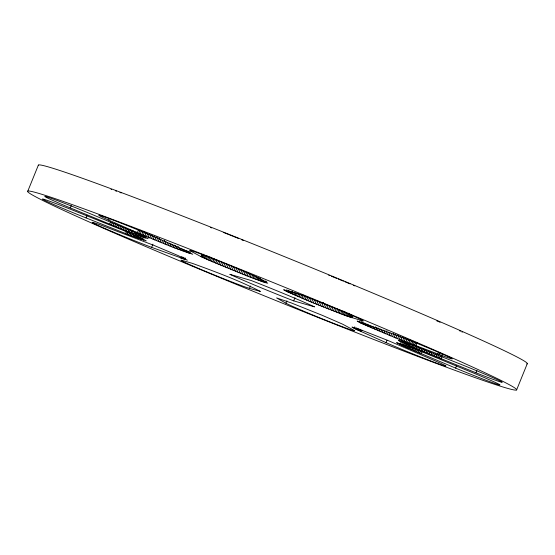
<?xml version="1.0" encoding="UTF-8"?>
<svg xmlns="http://www.w3.org/2000/svg" width="555" height="555" viewBox="0 0 555 555"><rect width="100%" height="100%" fill="white"/><g stroke="black" fill="none" stroke-linecap="round" stroke-linejoin="round"><path stroke-width="0.83" d="M27.75 191.274L38.378 165.099M70.305 207.917A37.691 1.117 22.1 0 1 46.1 196.609A37.691 1.117 22.1 0 1 89.147 213.238L134.192 232.046L148.171 238.685L141.192 236.569L123.21 229.714L70.305 207.917L71.276 205.537M86.094 217.928A37.691 1.117 22.1 0 1 43.602 199.821A37.691 1.117 22.1 0 1 68.785 208.562L122.218 229.978L139.86 237.582L146.284 240.912L131.563 235.896L86.094 217.928L87.066 215.548M108.738 220.12A37.691 1.117 22.1 0 1 109.3 218.642A37.691 1.117 22.1 0 1 158.688 238.699L186.66 251.075L192.745 254.273L174.652 247.946L138.771 233.343L108.738 220.12L109.384 218.531M109.64 224.255L110.611 221.868M111.354 224.948L112.318 222.569M113.067 225.649L114.032 223.263M114.781 226.343L115.745 223.963M116.488 227.03L117.459 224.65M118.194 227.716L119.158 225.33M119.88 228.389L120.851 226.01M121.559 229.055L122.523 226.676M123.21 229.714L124.174 227.328M124.84 230.353L125.812 227.973M126.443 230.984L127.414 228.604M125.617 233.6L126.582 231.22M128.018 231.595L128.982 229.215M127.164 234.203L127.803 232.614M129.551 232.191L130.515 229.812M128.67 234.786L129.315 233.204M131.049 232.774L132.014 230.394M130.141 235.355L130.786 233.766M132.499 233.329L133.464 230.949M131.563 235.896L132.208 234.307M132.936 236.416L133.582 234.834M133.908 233.863L134.872 231.484M134.255 236.916L134.9 235.327M135.26 234.383L136.232 231.997M137.356 232.732L138.32 230.353M135.524 237.387L136.169 235.806M136.565 234.869L137.21 233.28M136.731 237.838L137.376 236.25M137.813 235.334L138.459 233.752M138.771 233.343L140.054 230.165M137.876 238.261L138.521 236.673M139 235.778L139.645 234.189M140.228 233.96L141.518 230.79M138.965 238.657L139.61 237.068M140.131 236.187L140.776 234.599M139.978 239.018L140.623 237.429M141.726 234.599L143.017 231.428M141.192 236.569L141.837 234.987M140.928 239.351L141.574 237.769M142.184 236.929L142.829 235.341M143.266 235.251L144.557 232.08M141.803 239.656L142.448 238.074M143.96 237.547L144.605 235.958M144.841 235.917L146.131 232.739M143.336 240.176L143.981 238.588M145.445 238.04L146.09 236.451M146.451 236.583L147.734 233.412M148.081 237.269L149.371 234.092M149.739 237.956L151.029 234.779M151.418 238.643L152.701 235.473M153.111 239.344L154.394 236.166M151.633 247.35L187.361 260.191L178.072 255.557L153.784 245.324L102.807 225.816A37.691 1.117 22.1 0 0 102.245 227.3A37.691 1.117 22.1 0 0 151.633 247.35L152.923 244.179M154.81 240.037L156.101 236.867M156.524 240.738L157.807 237.561M158.237 241.432L159.528 238.261M159.951 242.126L160.915 239.746M161.658 242.812L162.622 240.433M163.357 243.492L164.648 240.322M165.043 244.165L166.007 241.786M166.708 244.831L167.679 242.452M168.359 245.483L169.324 243.104M169.976 246.122L170.947 243.742M171.571 246.746L172.536 244.367M173.132 247.357L174.097 244.97M174.652 247.946L175.616 245.567M176.136 248.515L177.1 246.136M177.572 249.063L178.537 246.684M178.96 249.597L179.605 248.009M180.306 250.104L180.944 248.515M181.589 250.582L182.234 249.001M182.817 251.04L183.462 249.452M180.743 258.172L181.388 256.583M183.982 251.471L184.628 249.882M181.714 258.519L182.359 256.93M185.086 251.873L185.731 250.291M182.616 258.831L183.261 257.243M186.126 252.248L186.771 250.659M183.441 259.116L184.087 257.527M187.097 252.594L187.743 251.006M184.877 259.587L185.523 257.999M187.999 252.907L188.644 251.325M188.825 253.191L189.47 251.609M189.581 253.448L190.226 251.859M200.965 256.625L190.74 251.11A37.691 1.117 22.1 0 1 215.916 259.858A37.691 1.117 22.1 0 1 258.408 277.965L267.76 283.196L262.411 281.704L247.1 275.953L208.847 260.205L200.965 256.625L201.93 254.245M201.701 256.979L202.665 254.599M202.513 257.36L203.803 254.19M203.401 257.77L204.365 255.39M204.358 258.207L205.322 255.827M205.385 258.672L206.668 255.494M206.474 259.157L207.764 255.987M207.625 259.671L208.916 256.5M208.847 260.205L210.13 257.034M210.116 260.76L211.406 257.589M211.448 261.343L212.738 258.165M212.829 261.932L214.112 258.762M214.258 262.55L215.541 259.372M215.728 263.174L217.019 260.004M217.241 263.819L218.531 260.642M218.795 264.471L220.085 261.301M220.377 265.137L221.667 261.96M221.993 265.81L223.283 262.64M223.637 266.497L224.928 263.32M225.302 267.184L226.593 264.013M226.981 267.878L228.272 264.707M228.681 268.571L229.971 265.401M230.387 269.272L231.678 266.102M232.101 269.973L233.391 266.795M233.815 270.667L235.105 267.489M235.528 271.353L236.812 268.183M237.228 272.04L238.518 268.87M238.927 272.72L240.218 269.55M240.606 273.393L241.897 270.216M242.264 274.052L243.555 270.875M243.909 274.697L245.192 271.527M245.518 275.329L246.808 272.158M247.1 275.953L248.39 272.776M248.647 276.55L249.937 273.379M250.159 277.139L251.124 274.76M251.623 277.701L252.594 275.322M253.045 278.242L254.017 275.863M249.486 288.371L260.392 291.43C239.302 280.587 215.174 271.645 192.28 263.327L182.227 260.434A37.691 1.117 22.1 0 0 206.439 271.742A37.691 1.117 22.1 0 0 249.486 288.371L250.458 285.991M254.419 278.77L255.39 276.39M255.744 279.262L256.708 276.883M257.007 279.741L257.978 277.361M258.221 280.185L259.185 277.805M259.365 280.608L260.33 278.228M260.448 281.003L261.093 279.415M261.467 281.364L262.113 279.782M262.411 281.704L263.056 280.115M263.292 282.009L263.937 280.421M264.825 282.523L265.463 280.934M266.046 282.911L266.691 281.323M286.248 291.257L283.661 289.745L294.747 292.762A37.691 1.117 22.1 0 1 337.801 309.392A37.691 1.117 22.1 0 1 362.006 320.7L345.467 315.594L311.598 302.26L286.248 291.257L286.893 289.668M287.698 291.951L288.343 290.362M288.538 292.339L289.183 290.758M289.446 292.762L290.092 291.174M285.943 303.21L276.584 297.917L291.306 302.933L322.358 315.365L342.65 324.196L353.611 330.065A37.691 1.117 22.1 0 1 328.435 321.317A37.691 1.117 22.1 0 1 285.943 303.21L286.907 300.831M290.425 293.207L291.07 291.618M291.472 293.678L292.436 291.299M292.582 294.178L293.227 292.589M293.762 294.698L294.726 292.318M294.996 295.239L295.961 292.86M293.685 300.865L314.539 306.859L313.859 306.547A53.856 1.596 22.1 0 0 251.151 280.497L229.825 274.316L230.512 274.635A53.856 1.596 22.1 0 0 293.22 300.685L293.685 300.865L294.976 297.695M296.287 295.801L297.258 293.422M297.633 296.384L298.604 294.004M299.034 296.987L299.998 294.601M300.477 297.605L301.76 294.427M301.962 298.236L303.252 295.059M303.488 298.881L304.778 295.711M305.056 299.54L306.339 296.363M306.651 300.206L307.935 297.036M308.275 300.886L309.565 297.716M309.926 301.573L311.209 298.396M311.598 302.26L312.881 299.089M313.284 302.961L314.574 299.783M314.983 303.654L316.274 300.484M316.69 304.355L317.98 301.178M318.403 305.049L319.694 301.878M320.117 305.743L321.407 302.572M321.831 306.436L323.44 302.468M323.53 307.116L324.821 303.946M325.223 307.796L326.513 304.619M326.895 308.462L328.185 305.285M328.553 309.114L329.837 305.944M330.183 309.759L331.467 306.582M331.786 310.384L333.069 307.213M333.354 311.001L334.644 307.824M334.887 311.598L336.177 308.42M336.385 312.174L337.676 309.003M337.835 312.736L339.126 309.558M339.244 313.27L340.534 310.099M340.603 313.783L341.887 310.613M341.908 314.276L343.191 311.098M343.15 314.74L344.44 311.563M344.343 315.178L345.633 312.007M345.467 315.594L346.757 312.416M346.528 315.975L347.492 313.596M347.52 316.329L348.811 313.159M348.45 316.655L349.733 313.485M349.303 316.947L350.267 314.567M350.08 317.21L351.044 314.831M350.781 317.446L351.745 315.067M351.405 317.64L352.376 315.261M351.953 317.807L352.918 315.427M354.139 328.394L351.988 327.055L363.143 330.738L388.209 340.59L435.987 361.208A37.691 1.117 22.1 0 1 435.432 362.686A37.691 1.117 22.1 0 1 386.037 342.629L354.139 328.394L354.784 326.805M355.484 329.046L356.13 327.464M442.39 353.861L441.745 355.443L397.602 338.703L360.688 323.065L359.335 322.406L359.98 320.818M357.136 329.823L357.781 328.234M360.688 323.065L361.333 321.477M358.065 330.253L358.71 328.664M361.471 323.433L362.117 321.851M359.071 330.704L359.716 329.115M362.332 323.836L362.977 322.247M360.139 331.182L360.785 329.601M363.268 324.266L363.913 322.677M361.27 331.689L361.915 330.1M364.274 324.717L364.912 323.135M365.343 325.202L365.988 323.614M366.473 325.702L367.119 324.12M367.674 326.229L368.312 324.647M368.922 326.784L369.568 325.195M370.234 327.353L370.879 325.764M371.6 327.943L372.245 326.354M373.009 328.546L373.654 326.957M374.472 329.171L375.437 326.791M375.971 329.809L376.935 327.429M377.511 330.454L378.475 328.074M379.086 331.12L380.05 328.74M380.695 331.793L381.66 329.413M382.326 332.473L383.29 330.093M383.984 333.16L384.948 330.78M385.663 333.853L386.946 330.676M387.348 334.547L388.32 332.168M386.037 342.629L387.008 340.25M389.055 335.248L390.019 332.868M390.769 335.942L391.733 333.562M392.482 336.642L393.766 333.465M394.196 337.329L395.479 334.159M395.902 338.023L397.193 334.845M397.602 338.703L398.892 335.525M399.288 339.376L400.571 336.198M400.953 340.035L402.243 336.864M400.793 341.845L398.421 340.416L413.142 345.432L458.603 363.4A37.691 1.117 22.1 0 1 501.096 381.507A37.691 1.117 22.1 0 1 475.919 372.766L410.61 346.306L400.793 341.845L401.438 340.257M399.877 344.509L396.596 342.664L403.575 344.773L421.557 351.634L474.463 373.432A37.691 1.117 22.1 0 1 498.674 384.74A37.691 1.117 22.1 0 1 455.62 368.111L402.382 345.682L399.877 344.509L400.523 342.921M402.604 340.687L403.887 337.516M402.188 342.518L402.833 340.93M401.473 345.259L402.118 343.677M402.999 342.9L403.645 341.311M402.382 345.682L403.027 344.093M404.22 341.325L405.511 338.155M403.367 346.126L404.012 344.537M404.845 343.746L405.49 342.164M405.816 341.949L407.106 338.779M404.415 346.598L405.06 345.009M405.871 344.211L406.517 342.622M405.525 347.097L406.17 345.508M407.377 342.56L408.66 339.382M406.961 344.704L407.606 343.115M406.704 347.617L407.349 346.029M408.119 345.21L408.764 343.628M408.896 343.15L410.187 339.979M407.939 348.158L408.903 345.779M409.333 345.744L409.978 344.162M410.381 343.718L411.664 340.548M409.229 348.72L410.194 346.341M410.61 346.306L411.248 344.717M411.817 344.273L413.107 341.096M410.575 349.303L411.539 346.924M411.935 346.882L412.58 345.293M413.204 344.801L414.176 342.421M411.97 349.907L412.941 347.52M413.315 347.472L414.28 345.092M414.543 345.307L415.834 342.137M413.413 350.524L414.384 348.138M414.745 348.089L415.709 345.709M415.834 345.793L417.117 342.615M414.904 351.155L415.868 348.776M416.215 348.713L417.18 346.334M416.43 351.801L417.395 349.421M417.728 349.359L418.699 346.979M417.991 352.46L418.637 350.871M419.282 350.011L420.246 347.631M419.587 353.126L420.558 350.746M420.87 350.677L421.835 348.297M421.217 353.806L422.182 351.426M422.487 351.35L423.451 348.97M424.124 352.036L425.095 349.657M425.789 352.723L426.753 350.344M427.475 353.417L428.439 351.037M429.168 354.118L430.132 351.738M430.874 354.811L431.839 352.432M432.588 355.512L433.552 353.133M434.301 356.206L435.266 353.826M436.015 356.9L436.979 354.52M437.742 353.93L438.388 352.342M437.722 357.58L438.686 355.2M439.102 354.451L439.747 352.862M439.414 358.259L440.379 355.88M441.093 358.932L442.064 356.553M455.62 368.111L456.585 365.731M475.919 372.766L476.884 370.386M516.622 389.901A263.847 7.825 22.1 0 0 154.012 235.258A263.847 7.825 22.1 0 0 145.923 246.607A263.847 7.825 22.1 0 0 516.622 389.901L527.25 363.726M359.335 322.406L357.184 321.067L392.912 333.909A37.691 1.117 22.1 0 1 442.3 353.965A37.691 1.117 22.1 0 1 441.745 355.443M38.448 165.536A263.847 7.825 22.1 0 1 287.483 257.86A263.847 7.825 22.1 0 1 526.73 363.927M436.827 320.929A37.691 1.117 22.1 0 1 438.478 321.616M439.019 321.838A37.691 1.117 22.1 0 1 440.094 322.288M459.7 330.87A37.691 1.117 22.1 0 1 460.373 331.196M461.933 332.001A37.691 1.117 22.1 0 1 462.287 332.202M328.706 275.218A37.691 1.117 22.1 0 1 329.802 275.648M331.467 276.314A37.691 1.117 22.1 0 1 332.584 276.758M333.146 276.98A37.691 1.117 22.1 0 1 336.552 278.346M338.266 279.04A37.691 1.117 22.1 0 1 339.403 279.505M339.979 279.734A37.691 1.117 22.1 0 1 343.392 281.128M345.092 281.829A37.691 1.117 22.1 0 1 346.209 282.287M346.771 282.523A37.691 1.117 22.1 0 1 350.066 283.889M353.264 285.228A37.691 1.117 22.1 0 1 354.811 285.88M210.387 227.439A37.691 1.117 22.1 0 1 211.621 227.904M223.276 232.385A37.691 1.117 22.1 0 1 224.352 232.809M224.9 233.024A37.691 1.117 22.1 0 1 229.909 235.015M230.471 235.244A37.691 1.117 22.1 0 1 232.746 236.159M233.315 236.388A37.691 1.117 22.1 0 1 236.742 237.776M237.311 238.012A37.691 1.117 22.1 0 1 238.456 238.477M241.848 239.864A37.691 1.117 22.1 0 1 243.52 240.558M111.042 189.352A37.691 1.117 22.1 0 1 111.597 189.526M115.53 190.858A37.691 1.117 22.1 0 1 116.529 191.211M119.929 192.46A37.691 1.117 22.1 0 1 121.184 192.932"/></g></svg>
